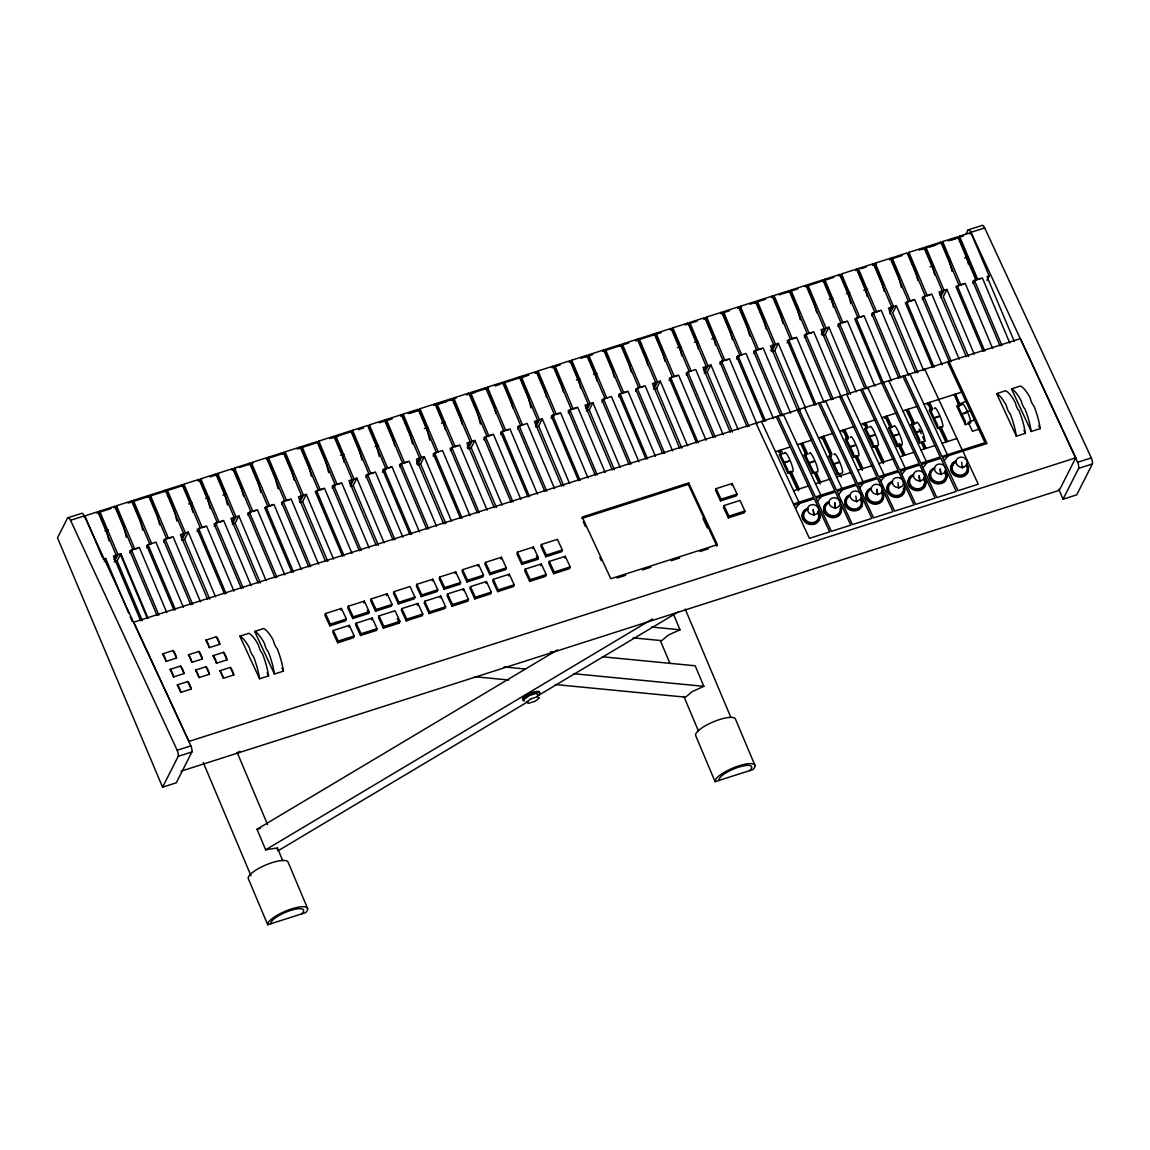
<?xml version="1.0" encoding="UTF-8"?>
<svg xmlns="http://www.w3.org/2000/svg" width="1150" height="1150" viewBox="0 0 1150 1150"><rect width="100%" height="100%" fill="white"/><g stroke="black" fill="none" stroke-linecap="round" stroke-linejoin="round"><path stroke-width="1.5" d="M919.655 442.923L919.641 439.602L911.95 423.588L911.202 424.695L919.655 442.923L924.773 441.269C925.836 437.561 917.139 417.766 916.32 423.056L913.761 423.876M787.851 473.139L787.779 469.674L780.102 453.833L779.413 454.926L787.851 473.139L792.982 471.5C794.19 467.647 785.177 448.126 784.53 453.287L783.366 453.661M812.691 473.426L812.676 470.12L804.986 454.092L804.238 455.199L812.691 473.426L817.808 471.787C818.973 467.935 809.988 448.442 809.37 453.56M837.43 474.548L837.358 471.083L829.682 455.242L828.992 456.334L837.43 474.548L842.562 472.909C843.741 469.387 834.699 449.319 834.109 454.696M853.717 457.427L853.702 454.121L846.012 438.092L845.264 439.199L853.717 457.427L858.834 455.788C859.984 452.036 851.101 432.357 850.396 437.561M873.152 447.106L873.137 443.785L865.447 427.771L864.699 428.878L873.152 447.106L878.269 445.452C879.477 441.514 870.306 421.878 869.817 427.239M897.057 446.444L897.043 443.124L889.367 427.11L888.619 428.217L897.057 446.444L902.189 444.806C903.311 441.039 894.513 421.36 893.737 426.578M937.681 428.519L937.595 425.054L929.933 409.213L929.229 410.306L937.681 428.519L942.799 426.88C943.92 423.315 935.137 403.406 934.346 408.667M965.339 424.609L965.324 421.302L957.634 405.274L956.886 406.381L965.339 424.609L970.456 422.97C971.678 419.103 962.564 399.467 962.004 404.743L959.445 405.562L954.313 394.493L959.273 406.137M856.462 502.061L856.664 501.084M962.55 467.216L962.205 468.223L961.745 462.185M325.464 613.554L324.918 615.264L329.834 625.844L345.834 620.727L346.366 619.016L341.449 608.436L325.464 613.554L330.366 624.134L329.834 625.844M333.313 630.488L332.781 632.198L337.683 642.778L353.683 637.661L354.214 635.95L349.312 625.37L333.313 630.488L338.215 641.067L337.683 642.778M340.918 610.147L341.449 608.436M348.306 606.237L347.774 607.947L352.691 618.542L368.676 613.424L369.222 611.714L364.306 601.134L348.306 606.237L353.223 616.831L352.691 618.542M348.766 627.081L349.312 625.37M356.169 623.185L355.623 624.896L360.539 635.476L376.539 630.358L377.071 628.648L372.169 618.067L356.169 623.185L361.071 633.765L360.539 635.476M363.774 602.844L364.306 601.134M371.162 598.934L370.631 600.645L375.533 611.225L391.532 606.107L392.078 604.397L387.162 593.817L371.162 598.934L376.079 609.514L375.533 611.225M371.622 619.778L372.169 618.067M379.026 615.868L378.479 617.579L383.396 628.159L399.395 623.056L399.927 621.345L395.025 610.751L379.026 615.868L383.927 626.448L383.396 628.159M386.63 595.527L387.162 593.817M394.019 591.632L393.487 593.342L398.389 603.923L414.388 598.805L414.92 597.094L410.018 586.514L394.019 591.632L398.935 602.212L398.389 603.923M401.868 608.566L401.336 610.276L406.252 620.856L422.251 615.739L422.783 614.028L417.867 603.448L401.868 608.566L406.784 619.146L406.252 620.856M416.875 584.315L416.343 586.026L421.245 596.606L437.244 591.503L437.776 589.792L432.874 579.197L416.875 584.315L421.777 594.909L421.245 596.606M417.335 605.159L417.867 603.448M424.724 601.249L424.192 602.959L429.094 613.554L445.093 608.436L445.639 606.726L440.723 596.131L424.724 601.249L429.64 611.843L429.094 613.554M432.328 580.908L432.874 579.197M439.731 577.012L439.185 578.723L444.101 589.303L460.101 584.186L460.632 582.475L455.731 571.895L439.731 577.012L444.633 587.592L444.101 589.303M440.191 597.842L440.723 596.131M447.58 593.946L447.048 595.657L451.95 606.237L467.949 601.119L468.496 599.409L463.579 588.829L447.58 593.946L452.496 604.526L451.95 606.237M455.184 573.606L455.731 571.895M462.588 569.696L462.041 571.406L466.957 582.001L482.957 576.883L483.489 575.173L478.573 564.578L462.588 569.696L467.489 580.29L466.957 582.001M463.048 590.539L463.579 588.829M470.436 586.629L469.904 588.34L474.806 598.934L490.806 593.817L491.338 592.106L486.436 581.526L470.436 586.629L475.353 597.224L474.806 598.934M478.041 566.289L478.573 564.578M485.429 562.393L484.897 564.104L489.814 574.684L505.799 569.566L506.345 567.856L501.429 557.276L485.429 562.393L490.346 572.973L489.814 574.684M485.904 583.237L486.436 581.526M493.293 579.327L492.746 581.038L497.662 591.617L513.662 586.5L514.194 584.789L509.292 574.209L493.293 579.327L498.194 589.907L497.662 591.617M500.897 558.986L501.429 557.276M508.746 575.92L509.292 574.209M517.428 552.158L516.896 553.869L521.798 564.449L537.798 559.346L538.344 557.635L533.428 547.041L517.428 552.158L522.344 562.738L521.798 564.449M525.291 569.092L524.745 570.803L529.661 581.397L545.661 576.279L546.192 574.569L541.291 563.974L525.291 569.092L530.193 579.686L529.661 581.397M532.896 548.751L533.428 547.041M541.434 544.482L540.888 546.192L545.804 556.787L561.804 551.669L562.336 549.959L557.419 539.364L541.434 544.482L546.336 555.076L545.804 556.787M540.744 565.685L541.291 563.974M549.283 561.416L548.751 563.126L553.653 573.721L569.652 568.603L570.184 566.893L565.283 556.312L549.283 561.416L554.185 572.01L553.653 573.721M564.736 558.009L565.283 556.312M717.341 544.669L716.896 546.092L688.275 484.38L688.721 482.957L582.188 517.026L610.822 578.738L717.341 544.669L688.721 482.957M716.134 488.621L715.602 490.331L720.504 500.911L736.503 495.794L737.049 494.083L732.133 483.503L716.134 488.621L721.05 499.201L720.504 500.911M723.997 505.554L723.451 507.265L728.367 517.845L744.366 512.727L744.898 511.017L739.996 500.437L723.997 505.554L728.899 516.134L728.367 517.845M731.601 485.214L732.133 483.503M831.45 455.903L823.141 437.992L823.688 436.253L831.996 454.164M848.01 439.386L844.244 431.25L844.79 429.511L848.556 437.647M863.463 425.098L864.009 423.358L866.266 428.246M890.962 427.527L886.434 417.752L886.966 416.027L892.256 427.412M932.046 410.636L929.027 404.124L929.574 402.399L932.592 408.911M965.871 401.436L959.359 404.024L955.247 394.191L960.379 405.274M67.634 517.859L57.5 537.841L162.567 787.189L176.281 782.805L191.935 751.942A5.146 1.524 72.3 0 0 190.886 745.861L84.237 515.904A6.196 1.84 72.3 0 0 81.348 513.475L67.634 517.859A6.196 1.84 72.3 0 1 70.524 520.289L177.172 750.246A5.146 1.524 72.3 0 1 178.221 756.326L162.567 787.189M84.151 517.371L84.913 515.876L97.865 511.721L116.164 555.134L113.936 559.533M97.103 513.231L97.865 511.721M157.047 615.451L129.792 550.778L133.026 549.743L114.727 506.331L99.662 511.146L98.9 512.656L106.404 530.466L109.02 540.931M113.965 507.84L114.727 506.331M149.888 544.352L131.589 500.94L116.524 505.756L115.762 507.265L123.266 525.076L126.327 537.28M130.827 502.449L131.589 500.94M190.756 604.67L163.516 539.997L166.75 538.962L148.451 495.549L133.386 500.365L132.624 501.874L140.127 519.685L142.744 530.136M104.19 561.401L105.671 558.497L128.829 613.467M120.822 553.653L117.961 554.573L114.267 561.832L117.128 560.913L120.822 553.653L148.062 618.326M147.689 497.059L148.451 495.549M181.384 537.956L183.597 533.571L165.312 490.159L150.248 494.974L149.486 496.484L156.989 514.294L159.606 524.745M129.921 553.021L131.459 549.988L139.351 547.472L166.808 612.634M164.551 491.668L165.312 490.159M200.459 528.181L182.174 484.768L167.109 489.584L166.333 491.093L173.837 508.904L176.899 521.094M146.51 547.716L148.048 544.683L155.926 542.168L183.382 607.329M181.412 486.277L182.174 484.768M241.342 588.498L214.087 523.825L217.321 522.79L199.036 479.378L183.957 484.193L183.195 485.702L190.699 503.513L192.884 512.224M163.645 542.239L165.183 539.206L173.075 536.691L200.531 601.852M198.26 480.887L199.036 479.378M231.955 521.784L234.183 517.399L215.884 473.987L200.819 478.802L200.057 480.312L207.561 498.122L210.191 508.573M188.255 532.091L185.394 532.996L181.714 540.27L184.575 539.35L188.255 532.091L215.51 596.749M215.122 475.496L215.884 473.987M275.066 577.717L247.811 513.044L251.045 512.009L232.746 468.596L217.681 473.412L216.919 474.921L224.423 492.732L227.484 504.922M197.081 531.544L198.619 528.511L206.511 525.996L233.967 591.158M231.984 470.106L232.746 468.596M291.913 572.326L264.673 507.653L267.907 506.618L249.607 463.206L234.542 468.021L233.781 469.531L241.284 487.341L243.469 496.052M214.231 526.053L215.769 523.034L223.646 520.504L251.103 585.666M248.846 464.715L249.607 463.206M308.775 566.921L281.534 502.262L284.769 501.228L266.469 457.815L251.404 462.631L250.643 464.14L258.146 481.951L260.762 492.401M238.841 515.904L235.98 516.824L232.286 524.084L235.146 523.178L238.841 515.904L266.081 580.577M299.402 500.221L301.616 495.837L283.331 452.424L268.266 457.24L267.49 458.749L275.008 476.56L278.056 488.75M247.94 515.272L249.478 512.253L257.37 509.723L284.826 574.885M282.569 453.919L283.331 452.424M342.499 556.14L315.244 491.481L318.478 490.446L300.193 447.034L285.128 451.849L284.352 453.359L291.856 471.169L294.041 479.881M299.417 448.529L300.193 447.034M334.578 486.551L335.34 485.056L317.055 441.629L301.976 446.459L301.214 447.954L308.717 465.764L311.348 476.229M281.664 504.491L283.202 501.472L291.094 498.942L318.55 564.104M349.974 484.049L352.202 479.651L333.902 436.238L318.838 441.068L318.076 442.563L325.579 460.374L328.641 472.578M306.274 494.342L303.413 495.262L299.733 502.521L302.594 501.601L306.274 494.342L333.529 559.015M333.141 437.747L333.902 436.238M344.195 461.955L342.441 454.983L334.938 437.173L335.699 435.663L350.764 430.848L369.064 474.26L365.829 475.295L393.084 539.968M350.002 432.357L350.764 430.848M385.149 470.379L385.926 468.869L367.626 425.457L352.561 430.272L351.799 431.782L359.303 449.592L361.919 460.043M332.249 488.319L333.773 485.286L341.665 482.77L369.121 547.932M426.794 529.187L399.553 464.514L402.773 463.479L384.488 420.066L369.423 424.882L368.661 426.391L376.165 444.202L379.227 456.406M356.859 478.17L353.999 479.09L350.304 486.349L353.165 485.429L356.859 478.17L384.1 542.843M383.726 421.576L384.488 420.066M394.766 445.783L393.027 438.811L385.509 421.001L386.285 419.491L401.35 414.676L419.635 458.088L416.688 463.91M365.959 477.537L367.497 474.504L375.389 471.989L402.845 537.151M400.588 416.185L401.35 414.676M460.518 518.406L433.262 453.732L436.497 452.698L418.212 409.285L403.147 414.101L402.371 415.61L409.874 433.421L412.505 443.871M382.548 472.233L384.086 469.2L391.963 466.684L419.419 531.846M477.379 513.015L450.124 448.342L453.359 447.307L435.059 403.894L419.994 408.71L419.232 410.219L426.736 428.03L429.798 440.22M399.683 466.756L401.221 463.723L409.113 461.207L436.569 526.369M434.298 405.404L435.059 403.894M467.259 447.738L470.221 441.916L451.921 398.504L436.856 403.319L436.094 404.829L443.598 422.639L445.352 429.611M424.293 456.607L420.613 463.867L417.752 464.787L421.432 457.513L424.293 456.607L451.548 521.266M451.159 400.013L451.921 398.504M511.103 502.234L483.848 437.561L487.082 436.526L468.783 393.113L453.718 397.929L452.956 399.438L460.46 417.249L462.214 424.221M433.119 456.061L434.657 453.028L442.549 450.512L470.005 515.674M468.021 394.622L468.783 393.113M480.384 424.048L477.322 411.858L469.818 394.048L470.58 392.538L485.645 387.723L503.944 431.135L500.71 432.17L527.951 496.843M450.268 450.57L451.792 447.551L459.684 445.021L487.14 510.183M484.883 389.232L485.645 387.723M544.812 491.438L517.572 426.779L520.792 425.744L502.507 382.332L487.442 387.147L486.68 388.657L494.184 406.467L495.923 413.425M474.878 440.421L471.184 447.695L468.323 448.601L472.018 441.341L474.878 440.421L502.119 505.094M501.745 383.827L502.507 382.332M535.44 424.738L537.654 420.354L519.369 376.941L504.304 381.757L503.527 383.266L511.031 401.077L512.785 408.034M483.978 439.789L485.516 436.77L493.408 434.24L520.864 499.402M518.607 378.436L519.369 376.941M530.955 407.876L527.893 395.686L520.389 377.876L521.151 376.366L536.231 371.551L554.516 414.963L553.754 416.458M500.566 434.484L502.09 431.466L509.982 428.936L537.438 494.098M535.454 373.046L536.231 371.551M595.398 475.266L568.143 410.593L571.378 409.573L553.078 366.146L538.013 370.976L537.251 372.471L544.755 390.281L546.509 397.253M517.701 429.007L519.239 425.989L527.131 423.459L554.587 488.621M552.316 367.655L553.078 366.146M586.011 408.566L588.239 404.168L569.94 360.755L554.875 365.585L554.113 367.08L561.617 384.891L563.371 391.863M542.311 418.859L539.451 419.779L535.771 427.038L538.631 426.118L542.311 418.859L569.566 483.532M569.178 362.264L569.94 360.755M629.107 464.485L601.867 399.812L605.101 398.777L586.802 355.364L571.737 360.18L570.975 361.689L578.479 379.5L580.664 388.211M551.137 418.312L552.676 415.294L560.567 412.764L588.024 477.926M586.04 356.874L586.802 355.364M645.969 459.094L618.729 394.421L621.963 393.386L603.664 349.974L588.599 354.789L587.837 356.299L595.341 374.109L597.08 381.081M568.287 412.836L569.811 409.802L577.702 407.287L605.159 472.449M602.902 351.483L603.664 349.974M638.811 387.996L620.526 344.583L605.461 349.399L604.699 350.908L612.202 368.719L614.387 377.43M592.897 402.687L590.036 403.607L586.342 410.866L589.202 409.946L592.897 402.687L620.137 467.36M619.764 346.092L620.526 344.583M653.459 386.989L655.673 382.605L637.387 339.192L622.322 344.008L621.546 345.518L629.05 363.328L631.235 372.039M601.996 402.054L603.534 399.021L611.426 396.506L638.883 461.668M636.626 340.702L637.387 339.192M696.555 442.923L669.3 378.249L672.534 377.214L654.249 333.802L639.17 338.618L638.408 340.127L645.912 357.938L647.666 364.909M618.585 396.75L620.109 393.717L628.001 391.201L655.457 456.363M653.473 335.311L654.249 333.802M689.396 371.824L671.097 328.411L656.032 333.227L655.27 334.736L662.774 352.547L664.959 361.258M635.72 391.273L637.258 388.24L645.136 385.724L672.592 450.886M670.335 329.921L671.097 328.411M704.03 370.817L706.258 366.433L687.959 323.021L672.894 327.836L672.132 329.346L679.636 347.156L681.821 355.868M660.33 381.124L657.469 382.03L653.789 389.304L656.65 388.384L660.33 381.124L687.585 445.783M687.197 324.53L687.959 323.021M747.126 426.751L719.886 362.077L723.12 361.043L704.821 317.63L689.756 322.446L688.994 323.955L696.497 341.766L698.251 348.738M669.156 380.578L670.694 377.545L678.586 375.029L706.043 440.191M704.059 319.139L704.821 317.63M763.988 421.36L736.747 356.687L739.982 355.652L721.683 312.239L706.617 317.055L705.856 318.564L713.359 336.375L715.544 345.086M686.306 375.087L687.829 372.068L695.721 369.538L723.178 434.7M720.921 313.749L721.683 312.239M780.85 415.955L753.609 351.296L756.829 350.261L738.544 306.849L723.479 311.664L722.717 313.174L730.221 330.984L732.406 339.696M710.916 364.938L708.055 365.858L704.361 373.118L707.221 372.212L710.916 364.938L738.156 429.611M737.783 308.344L738.544 306.849M770.744 350.692L773.691 344.871L755.406 301.458L740.341 306.274L739.565 307.783L747.069 325.594L749.699 336.044M720.015 364.306L721.553 361.287L729.445 358.757L756.901 423.919M754.644 302.953L755.406 301.458M814.574 405.174L787.319 340.515L790.553 339.48L772.268 296.067L757.189 300.883L756.427 302.393L763.931 320.203L766.116 328.914M736.604 359.001L738.128 355.982L746.019 353.452L773.476 418.614M771.492 297.562L772.268 296.067M831.436 399.783L804.181 335.11L807.415 334.089L789.116 290.662L774.051 295.493L773.289 296.988L780.792 314.798L782.977 323.509M753.739 353.524L755.277 350.506L763.154 347.976L790.611 413.137M788.354 292.172L789.116 290.662M821.316 334.521L824.277 328.684L805.977 285.272L790.913 290.102L790.151 291.597L797.654 309.408L800.271 319.873M772.541 350.103L775.488 344.296L778.349 343.376L805.604 408.049M805.216 286.781L805.977 285.272M865.145 389.002L837.904 324.329L841.139 323.294L822.839 279.881L807.774 284.697L807.012 286.206L814.516 304.017L816.701 312.728M771.808 351.555L774.669 350.635L778.349 343.376M787.175 342.829L788.713 339.811L796.605 337.281L824.061 402.442M822.077 281.391L822.839 279.881M882.007 383.611L854.766 318.938L858.001 317.903L839.701 274.491L824.636 279.306L823.874 280.816L831.378 298.626L833.563 307.338M804.324 337.353L805.848 334.319L813.74 331.804L841.196 396.966M838.939 276L839.701 274.491M898.869 378.221L871.628 313.548L874.848 312.512L856.563 269.1L841.498 273.916L840.722 275.425L848.24 293.236L850.856 303.686M823.113 333.931L826.074 328.124L828.934 327.204L856.175 391.877M855.801 270.609L856.563 269.1M889.482 311.506L891.71 307.122L873.425 263.709L858.36 268.525L857.584 270.034L865.087 287.845L867.273 296.556M822.379 335.383L825.24 334.463L828.934 327.204M838.034 326.571L839.572 323.538L847.464 321.022L874.92 386.184M872.649 265.219L873.425 263.709M932.592 367.439L905.337 302.766L908.572 301.731L890.287 258.319L875.208 263.134L874.446 264.644L881.949 282.454L884.134 291.166M889.511 259.828L890.287 258.319M949.454 362.049L922.199 297.376L925.434 296.341L907.134 252.928L892.069 257.744L891.307 259.253L898.811 277.064L901.442 287.514M871.758 315.79L873.296 312.757L881.173 310.241L908.629 375.403M940.068 295.334L942.296 290.95L923.996 247.537L908.931 252.353L908.169 253.862L915.673 271.673L917.858 280.384M889.827 313.821L893.507 306.547L896.367 305.641L923.622 370.3M923.234 249.047L923.996 247.537M983.164 351.268L955.923 286.594L959.158 285.559L940.858 242.147L925.793 246.963L925.031 248.472L932.535 266.283L934.72 274.994M896.367 305.641L892.688 312.901L917.887 372.715M940.096 243.656L940.858 242.147M1000.026 345.877L972.785 281.204L976.005 280.169L957.72 236.756L942.655 241.572L941.893 243.081L949.397 260.892L952.013 271.342M922.343 299.604L923.867 296.585L931.759 294.055L959.215 359.217M986.959 280.312L989.173 275.957L970.873 232.544L959.517 236.181L958.741 237.691L976.364 279.493M965.741 234.514L968.084 229.914L981.798 225.529A6.196 1.84 72.3 0 1 984.673 227.944L1091.336 457.901A5.146 1.524 72.3 0 1 1092.385 463.982L1076.731 494.845L1063.017 499.229L1058.834 489.325M970.111 234.054L970.873 232.544M940.398 297.634L944.078 290.375L946.953 289.455L974.194 354.128M946.953 289.455L943.259 296.729L968.473 356.543M972.914 283.432L974.452 280.413L982.344 277.883L1009.801 343.045M1075.739 457.844L189.017 741.405L133.716 622.179L1020.452 338.603L1075.739 457.844L1059.265 490.331L181.067 771.176M1063.017 499.229L1078.671 468.366A5.146 1.524 72.3 0 0 1077.622 462.286L970.959 232.329A6.196 1.84 72.3 0 0 968.084 229.914M795.541 508.429L799.494 503.499M817.463 501.429L821.431 496.484M838.566 494.673L842.519 489.742M859.654 487.931L863.621 483M880.742 481.189L884.709 476.258M901.844 474.447L905.798 469.502M922.932 467.691L926.9 462.76M944.121 460.762L948.089 455.831M301.458 913.962L301.976 913.517A17.638 4.859 -22.8 0 0 290.548 910.455A17.638 4.859 -22.8 0 0 270.983 923.436L271.156 923.651M749.556 770.658L750.059 770.227A17.638 4.859 -22.8 0 0 738.631 767.165A17.638 4.859 -22.8 0 0 719.066 780.131L719.239 780.361M525.665 696.857L528.957 694.399L535.454 692.314M525.033 698.783L529.417 695.506L535.929 693.436L538.042 694.629M236.785 753.193L239.876 751.352M527.879 701.687L277.941 850.856L277.337 848.714L275.454 848.211L265.65 849.807L256.996 829.251L557.477 649.908M265.65 849.807L652.438 618.973M537.136 696.167L679.089 611.455M673.368 613.985L680.024 629.798L668.366 635.059L661.71 640.636L633.161 637.862M602.428 656.779L695.189 665.778L703.857 686.334L692.185 691.61L685.544 697.173L555.249 684.523M70.524 520.289L84.237 515.904M970.959 232.329L984.673 227.944M97.376 512.914L111.047 508.544M128.124 503.082L184.518 485.056M198.174 480.686L201.595 479.593M210.134 476.862L218.687 474.131M232.357 469.746L235.764 468.654M239.186 467.561L252.856 463.191M266.527 458.821L285.315 452.812M297.275 448.989L319.484 441.887M329.734 438.61L351.943 431.509M379.284 422.769L387.823 420.037M408.336 413.482L420.296 409.644M433.952 405.274L456.176 398.173M466.426 394.896L488.635 387.794M502.306 383.424L524.515 376.323M534.764 373.046L538.186 371.953M551.842 367.583L560.395 364.852M580.894 358.297L592.854 354.473M603.103 351.181L628.734 342.988M635.562 340.803L661.192 332.609M685.113 324.961L697.072 321.137M703.915 318.952L707.322 317.86M720.992 313.49L729.531 310.759M738.084 308.027L741.491 306.935M750.044 304.204L765.411 299.287M779.082 294.918L797.884 288.894M806.423 286.163L833.764 277.423M861.091 268.683L866.223 267.044M873.051 264.859L876.473 263.767M890.143 259.397L902.103 255.573M919.181 250.111L937.983 244.102M948.232 240.824L963.614 235.908M334.938 437.173L338.287 436.109M358.498 429.64L363.515 428.044M385.509 421.001L392.207 418.859M409.069 413.468L417.436 410.794M437.762 404.297L446.143 401.609M469.818 394.048L474.835 392.438M495.046 385.969L500.063 384.373M520.389 377.876L528.77 375.188M930.048 246.862L935.079 245.252M951.927 239.861L956.958 238.266M824.723 284.338L826.505 283.762M104.88 530.725L108.301 529.633M188.6 503.959L192.021 502.866M205.692 498.496L209.099 497.404M340.659 455.328L344.08 454.236M424.379 428.562L427.8 427.455M441.471 423.085L444.878 421.993M576.438 379.931L579.859 378.839M593.529 374.469L596.936 373.376M677.249 347.688L680.656 346.596M694.327 342.226L697.748 341.133M829.308 299.058L832.715 297.965M846.386 293.595L849.807 292.502M930.106 266.829L933.527 265.736M223.1 495.204L226.521 494.112M375.159 446.574L378.58 445.481M711.735 338.934L715.156 337.841M863.794 290.317L867.215 289.225M964.606 258.074L968.027 256.982M103.212 559.288L105.671 558.497M116.164 555.134L113.39 556.025L140.631 620.698M137.684 548.262L134.823 549.183L116.524 505.756M171.393 537.481L168.532 538.387L150.248 494.974M183.597 533.571L180.377 534.606L207.618 599.279M205.117 526.7L202.256 527.606L183.957 484.193M221.979 521.309L219.118 522.215L200.819 478.802M234.183 517.399L230.949 518.434L258.204 583.107M255.702 510.514L252.842 511.434L234.542 468.021M272.55 505.123L269.689 506.043L251.404 462.631M289.412 499.732L286.551 500.652L268.266 457.24M301.616 495.837L298.396 496.872L325.637 561.531M323.136 488.951L320.275 489.871L301.976 446.459M335.34 485.056L332.106 486.076L359.361 550.749M339.998 483.561L337.137 484.481L318.838 441.068M352.202 479.651L348.967 480.686L376.223 545.359M373.721 472.779L370.846 473.699L352.561 430.272M385.926 468.869L382.691 469.904L409.932 534.577M390.569 467.389L387.708 468.294L369.423 424.882M407.431 461.998L404.57 462.904L386.285 419.491M419.635 458.088L416.415 459.123L443.656 523.796M458.016 445.812L455.156 446.732L436.856 403.319M470.221 441.916L466.986 442.951L494.241 507.624M491.74 435.031L488.865 435.951L470.58 392.538M508.588 429.64L505.727 430.56L487.442 387.147M537.654 420.354L534.419 421.389L561.674 486.048M554.516 414.963L551.281 415.998L578.536 480.657M559.173 413.468L556.312 414.388L538.013 370.976M576.035 408.077L573.174 408.997L554.875 365.585M588.239 404.168L585.005 405.202L612.26 469.876M626.606 391.906L623.746 392.811L605.461 349.399M643.468 386.515L640.607 387.421L622.322 344.008M655.673 382.605L652.438 383.64L679.693 448.313M677.192 375.734L674.331 376.639L656.032 333.227M706.258 366.433L703.024 367.468L730.279 432.141M727.763 359.548L724.902 360.467L706.617 317.055M761.487 348.766L758.626 349.686L740.341 306.274M773.691 344.871L770.457 345.906L797.712 410.564M795.211 337.985L792.35 338.905L774.051 295.493M812.072 332.594L809.212 333.514L790.913 290.102M824.277 328.684L821.042 329.719L848.298 394.393M845.782 321.813L842.921 322.733L824.636 279.306M862.644 316.423L859.783 317.328L841.498 273.916M879.506 311.032L876.645 311.938L858.36 268.525M891.71 307.122L888.476 308.157L915.731 372.83M913.229 300.251L910.369 301.156L892.069 257.744M930.091 294.846L927.231 295.766L908.931 252.353M942.296 290.95L939.061 291.985L966.316 356.658M963.801 284.064L960.94 284.984L942.655 241.572M980.246 278.817L977.802 279.594L959.517 236.181M989.173 275.957L987.016 276.647L1014.257 341.32M775.459 451.677L790.28 446.948M797.396 444.662L811.368 440.191M818.484 437.92L832.471 433.449M839.586 431.178L853.559 426.707M860.674 424.436L874.647 419.966M881.762 417.68L895.749 413.209M902.865 410.938L916.837 406.467M923.953 404.196L961.572 392.164M954.126 395.054L955.061 394.752M778.665 452.223L780.534 451.619L781.08 449.88L782.589 453.143M821.273 438.596L823.141 437.992M844.244 431.25L842.375 431.839L842.921 430.114L846.688 438.251M884.551 418.356L886.434 417.752M927.159 404.728L929.027 404.124M779.413 454.926L781.971 454.106M581.742 518.449L688.275 484.38M864.699 428.878L867.258 428.059M162.639 653.876L173.061 650.541L176.539 658.059L166.118 661.394A6.713 1.998 72.3 0 0 162.639 653.876L166.118 661.394M205.879 640.104L216.315 636.769L219.794 644.288L209.372 647.622A6.713 1.998 72.3 0 0 205.879 640.104L209.372 647.622M930.393 409.932L931.788 409.486M846.429 438.84L847.823 438.38M804.238 455.199L806.797 454.379M888.619 428.217L889.769 427.843M891.178 427.397L892.572 426.952M956.886 406.381L958.051 406.022M996.619 393.616L1005.617 390.741A32.315 9.602 72.3 0 1 1015.292 402.615A7.403 2.199 72.3 0 0 1019.072 410.737A32.315 9.602 72.3 0 1 1025.369 433.349L1016.384 436.224L996.619 393.616A32.315 9.602 72.3 0 1 1006.307 405.49A7.403 2.199 72.3 0 0 1010.074 413.612A32.315 9.602 72.3 0 1 1016.384 436.224M1011.482 388.872L1020.467 385.997A32.315 9.602 72.3 0 1 1030.156 397.871A7.403 2.199 72.3 0 0 1033.922 405.993A32.315 9.602 72.3 0 1 1040.233 428.605L1031.234 431.48L1011.482 388.872A32.315 9.602 72.3 0 1 1021.157 400.746A7.403 2.199 72.3 0 0 1024.923 408.868A32.315 9.602 72.3 0 1 1031.234 431.48M239.833 636.18L248.831 633.305A32.315 9.602 72.3 0 1 258.506 645.164A7.403 2.199 72.3 0 0 262.272 653.301A32.315 9.602 72.3 0 1 268.582 675.898L259.584 678.773L239.833 636.18A32.315 9.602 72.3 0 1 249.507 648.054A7.403 2.199 72.3 0 0 253.287 656.176A32.315 9.602 72.3 0 1 259.584 678.773M254.682 631.422L263.681 628.547A32.315 9.602 72.3 0 1 273.355 640.421A7.403 2.199 72.3 0 0 277.136 648.543A32.315 9.602 72.3 0 1 283.432 671.154L274.447 674.029L254.682 631.422A32.315 9.602 72.3 0 1 264.371 643.296A7.403 2.199 72.3 0 0 268.137 651.418A32.315 9.602 72.3 0 1 274.447 674.029M783.969 462.473L789.087 460.834M784.142 462.861L789.274 461.222M869.256 436.439L874.388 434.801M869.429 436.827L874.561 435.189M188.442 654.781L198.864 651.446L202.357 658.964L191.935 662.299A6.713 1.998 72.3 0 0 188.442 654.781L191.935 662.299M911.202 424.695L912.367 424.321M933.786 417.853L938.917 416.214M933.958 418.241L939.09 416.602M849.821 446.761L854.953 445.122M850.008 447.149L855.126 445.51M965.425 412.217L970.169 410.708M808.795 462.76L813.927 461.121M828.992 456.334L831.551 455.515M893.176 435.778L898.294 434.139M961.443 413.942L966.575 412.304M808.982 463.148L814.099 461.509M893.349 436.166L898.481 434.527M961.616 414.331L966.747 412.692M170.143 669.386L180.564 666.051L184.057 673.569L173.621 676.904A6.713 1.998 72.3 0 0 170.143 669.386L173.621 676.904M213.066 655.658L223.488 652.323L226.981 659.841L216.559 663.176A6.713 1.998 72.3 0 0 213.066 655.658L216.559 663.176M915.759 432.256L920.891 430.618M915.946 432.644L921.064 431.006M330.366 624.134L346.366 619.016M353.223 616.831L369.222 611.714M376.079 609.514L392.078 604.397M398.935 602.212L414.92 597.094M421.777 594.909L437.776 589.792M444.633 587.592L460.632 582.475M467.489 580.29L483.489 575.173M490.346 572.973L506.345 567.856M522.344 562.738L538.344 557.635M546.336 555.076L562.336 549.959M721.05 499.201L737.049 494.083M833.549 463.896L838.666 462.257M833.721 464.269L838.853 462.631M969.723 421.489L974.467 419.98M195.529 670.048L205.951 666.727L209.444 674.245L199.007 677.566A6.713 1.998 72.3 0 0 195.529 670.048L199.007 677.566M219.866 670.766L230.287 667.431L233.781 674.949L223.359 678.284A6.713 1.998 72.3 0 0 219.866 670.766L223.359 678.284M177.316 684.897L187.737 681.562L191.231 689.08L180.809 692.415A6.713 1.998 72.3 0 0 177.316 684.897L180.809 692.415M978.765 429.252L972.44 431.264L968.142 421.993M793.586 490.748L808.407 486.019M815.508 483.733L829.495 479.277M836.611 476.991L850.583 472.521M857.699 470.249L871.686 465.779M878.801 463.507L892.774 459.037M899.889 456.751L913.862 452.281M920.977 450.009L934.964 445.539M942.08 443.268L956.886 438.524M338.215 641.067L354.214 635.95M361.071 633.765L377.071 628.648M383.927 626.448L399.927 621.345M406.784 619.146L422.783 614.028M429.64 611.843L445.639 606.726M452.496 604.526L468.496 599.409M475.353 597.224L491.338 592.106M498.194 589.907L514.194 584.789M530.193 579.686L546.192 574.569M554.185 572.01L570.184 566.893M728.899 516.134L744.898 511.017M793.457 503.944L813.711 497.476L776.25 416.702M794.061 505.238L814.315 498.769L829.667 531.889L809.413 538.358L755.996 423.186M962.895 451.088L942.641 457.571L958.008 490.691L978.262 484.207L962.895 451.088L987.002 443.541L948.951 361.474M617.133 578.004L625.586 575.302M642.491 569.897L650.957 567.18M671.241 560.697L679.693 557.994M699.991 551.511L708.443 548.794M177.172 750.246L190.886 745.861M1077.622 462.286L1091.336 457.901M178.221 756.326L191.935 751.942M1078.671 468.366L1092.385 463.982M267.72 924.744L305.598 912.64A21.562 5.937 -22.8 0 0 291.64 908.888A21.562 5.937 -22.8 0 0 267.72 924.744L248.228 878.485A21.562 5.937 -22.8 0 1 266.944 864.512A21.562 5.937 -22.8 0 1 288.161 862.342L307.654 908.601M715.099 781.684L752.977 769.566A21.562 5.937 -22.8 0 0 739.004 765.814A21.562 5.937 -22.8 0 0 715.099 781.684L695.606 735.425A21.562 5.937 -22.8 0 1 714.308 721.438A21.562 5.937 -22.8 0 1 735.526 719.268L755.018 765.541M256.996 829.251L260.432 828.302M856.52 501.113L857.943 500.839A5.692 5.003 17.4 0 0 859.467 492.531A5.692 5.003 17.4 0 0 850.324 494.241A5.692 5.003 17.4 0 0 856.52 501.113L855.859 496.038M898.653 488.563L898.049 482.554M651.489 627.023L680.024 629.798M550.692 651.748L554.257 652.107M504.059 666.942L525.464 669.027M573.634 673.699L703.857 686.334M474.921 676.732L508.846 680.024M1038.766 425.442L1040.233 428.605M1023.917 430.201L1025.369 433.349M947.542 361.919L985.004 442.692L941.951 456.464L904.489 375.691M924.744 369.207L962.205 449.981M940.901 426.823L947.701 441.471M939.607 426.923L946.393 441.571M927.705 402.989L930.724 409.501M939.033 427.412L945.832 442.06M909.923 373.951L947.384 454.724M902.807 376.223L940.269 456.996L920.848 463.206L883.401 382.433M919.137 429.137L921.251 433.679M922.659 436.727L924.773 441.269M914.868 423.933L908.069 409.271L907.523 411.01L913.56 424.034M923.163 441.83L926.181 448.342M921.869 441.945L924.887 448.457M906.2 409.874L912.985 424.522M921.294 442.434L924.312 448.946M888.835 380.693L926.296 461.466M881.719 382.979L919.181 463.738L899.76 469.948L862.299 389.189M899.803 443.699L905.093 455.098M898.509 443.799L903.799 455.199M885.098 416.616L890.387 428.016M898.696 445.927L903.224 455.688M867.747 387.449L905.208 468.208M860.631 389.721L898.092 470.494L878.672 476.704L841.211 395.931M868.149 427.656L865.878 422.769L865.332 424.508L866.841 427.757M876.444 445.553L884.005 461.84M875.15 445.668L883.459 463.579M874.575 446.157L882.136 462.444M846.644 394.191L884.106 474.964M839.529 396.463L876.99 477.236L857.569 483.446L820.108 402.673M856.865 455.558L862.902 468.582M855.571 455.673L862.356 470.321M854.996 456.162L861.034 469.186M825.556 400.933L863.018 481.706M818.441 403.204L855.902 483.978L836.481 490.188L799.02 409.414M839.759 473.814L841.268 477.063M821.819 436.856L830.875 456.392M838.436 472.679L839.946 475.927M804.468 407.675L841.915 488.448M797.352 409.961L834.799 490.719L815.393 496.929L777.932 416.171M807.889 454.394L802.599 443.009L802.053 444.734L806.581 454.509M816.184 472.305L820.726 482.08M814.89 472.42L820.18 483.805M800.731 443.598L806.006 454.997M813.568 471.284L818.843 482.669M783.366 414.431L820.827 495.19M790.898 471.04L799.207 488.951M789.834 471.644L798.661 490.691M779.211 450.484L781.482 455.371M789.029 471.644L797.338 489.555M761.444 421.446L798.891 502.205M702.894 518.291L707.408 528.037M583.251 521.697L585.508 526.571M599.826 557.434L601.335 560.683M536.403 556.312L537.798 559.346M397.282 618.513L399.395 623.056M367.281 610.391L368.676 613.424M281.98 667.992L283.432 671.154M267.116 672.75L268.582 675.898M974.452 280.413L1001.909 345.575M992.651 348.522L965.195 283.36L957.318 285.89L984.774 351.052M925.793 246.963L944.078 290.375M923.867 296.585L951.323 361.747M942.08 364.708L914.624 299.546L906.732 302.062L934.188 367.224M875.208 263.134L893.507 306.547M873.296 312.757L900.752 377.919M891.494 380.88L864.038 315.718L856.146 318.234L883.602 383.396M839.572 323.538L867.028 388.7M807.774 284.697L826.074 328.124M825.24 334.463L850.454 394.292M805.848 334.319L833.304 399.481M788.713 339.811L816.169 404.973M757.189 300.883L775.488 344.296M774.669 350.635L799.868 410.464M755.277 350.506L782.733 415.668M723.479 311.664L741.764 355.077M738.128 355.982L765.584 421.144M721.553 361.287L749.009 426.449M689.756 322.446L708.055 365.858M707.221 372.212L732.435 432.026M672.894 327.836L691.193 371.249M687.829 372.068L715.286 437.23M686.162 372.859L713.417 437.532M670.694 377.545L698.151 442.707M639.17 338.618L657.469 382.03M656.65 388.384L681.849 448.198M637.258 388.24L664.714 453.402M635.591 389.031L662.831 453.704M620.109 393.717L647.565 458.879M588.599 354.789L606.884 398.216M603.534 399.021L630.991 464.183M685.227 609.112L730.854 717.384M571.737 360.18L590.036 403.607M589.202 409.946L614.416 469.775M569.811 409.802L597.267 474.964M660.344 640.579L670.019 663.55M683.848 696.368L698.366 730.811M552.676 415.294L580.132 480.456M521.151 376.366L539.451 419.779M538.631 426.118L563.831 485.947M504.304 381.757L522.589 425.169M519.239 425.989L546.696 491.151M502.09 431.466L529.546 496.628M485.516 436.77L512.972 501.932M453.718 397.929L472.018 441.341M471.184 447.695L496.397 507.509M451.792 447.551L479.248 512.713M419.994 408.71L438.294 452.122M434.657 453.028L462.113 518.19M403.147 414.101L421.432 457.513M420.613 463.867L445.812 523.681M401.221 463.723L428.677 528.885M384.086 469.2L411.542 534.362M367.497 474.504L394.953 539.666M335.699 435.663L353.999 479.09M353.165 485.429L378.379 545.258M333.773 485.286L361.229 550.447M351.986 553.409L324.53 488.247L316.638 490.777L344.094 555.939M285.128 451.849L303.413 495.262M302.594 501.601L327.793 561.43M283.202 501.472L310.658 566.634M301.401 569.581L273.944 504.419L266.067 506.949L293.523 572.111M249.478 512.253L276.934 577.415M217.681 473.412L235.98 516.824M235.146 523.178L260.36 582.992M215.769 523.034L243.225 588.196M198.619 528.511L226.076 593.673M197.225 529.216L224.48 593.889M167.109 489.584L185.394 532.996M184.575 539.35L209.774 599.164M165.183 539.206L192.639 604.368M133.386 500.365L151.671 543.777M237.144 752.402L267.562 824.593M277.236 847.55L282.771 860.674M148.048 544.683L175.504 609.845M146.654 545.387L173.894 610.061M131.459 549.988L158.916 615.149M120.635 554.976L147.401 618.513M99.662 511.146L117.961 554.573M203.277 762.551L250.973 875.754M117.128 560.913L142.341 620.741M130.194 616.702L132.236 621.546M84.913 515.876L102.522 557.678M966.259 255.501L968.444 264.213M467.446 445.122L468.323 448.601M416.875 461.294L417.752 464.787M523.969 699.832A9.186 2.53 -22.8 0 1 529.431 693.551A9.186 2.53 -22.8 0 1 539.422 692.918M524.443 700.939A9.186 2.53 -22.8 0 1 525.938 696.814A9.186 2.53 -22.8 0 1 537.179 692.501A9.186 2.53 -22.8 0 1 538.617 695.506M216.315 636.769A6.713 1.998 72.3 0 1 219.794 644.288M173.061 650.541A6.713 1.998 72.3 0 1 176.539 658.059M223.488 652.323A6.713 1.998 72.3 0 1 226.981 659.841M180.564 666.051A6.713 1.998 72.3 0 1 184.057 673.569M230.287 667.431A6.713 1.998 72.3 0 1 233.781 674.949M198.864 651.446A6.713 1.998 72.3 0 1 202.357 658.964M205.951 666.727A6.713 1.998 72.3 0 1 209.444 674.245M187.737 681.562A6.713 1.998 72.3 0 1 191.231 689.08M862.284 502.435A8.927 7.849 17.4 0 1 855.557 510.844A8.927 7.849 17.4 0 1 845.149 504.922A8.927 7.849 17.4 0 1 850.051 495.478M968.171 468.567A8.927 7.849 17.4 0 1 956.153 476.287A8.927 7.849 17.4 0 1 953.954 462.544M966.359 464.672A8.927 7.849 17.4 0 1 967.538 466.541M841.225 511.247A8.927 7.849 17.4 0 1 827.166 515.746A8.927 7.849 17.4 0 1 828.963 502.219M840.564 507.15A8.927 7.849 17.4 0 1 841.182 509.177M819.044 514.021A8.927 7.849 17.4 0 1 815.12 523.883A8.927 7.849 17.4 0 1 803.548 520.476A8.927 7.849 17.4 0 1 805.46 510.025M946.033 473.412A8.927 7.849 17.4 0 1 942.094 483.273A8.927 7.849 17.4 0 1 930.523 479.866A8.927 7.849 17.4 0 1 932.449 469.416M925.563 482.195A8.927 7.849 17.4 0 1 918.85 490.604A8.927 7.849 17.4 0 1 908.428 484.682A8.927 7.849 17.4 0 1 913.33 475.238M923.752 478.299A8.927 7.849 17.4 0 1 924.931 480.168M904.475 488.937A8.927 7.849 17.4 0 1 892.458 496.656A8.927 7.849 17.4 0 1 890.258 482.914M882.754 493.652A8.927 7.849 17.4 0 1 873.598 504.059A8.927 7.849 17.4 0 1 867.56 491.036M869.17 489.656A8.927 7.849 17.4 0 1 871.139 488.736M818.11 511.391A8.927 7.849 17.4 0 1 816.026 522.804A8.927 7.849 17.4 0 1 803.39 519.096A8.927 7.849 17.4 0 1 807.688 508.329M818.124 513.619A7.648 6.727 17.4 0 1 814.157 522.287A7.648 6.727 17.4 0 1 804.224 518.075A7.648 6.727 17.4 0 1 808.191 509.407M840.808 506.374A8.927 7.849 17.4 0 1 836.179 516.479A8.927 7.849 17.4 0 1 824.579 511.563A8.927 7.849 17.4 0 1 829.208 501.443M840.176 508.487A7.648 6.727 17.4 0 1 829.883 515.099A7.648 6.727 17.4 0 1 828 503.326M860.717 497.763A8.927 7.849 17.4 0 1 858.619 509.177A8.927 7.849 17.4 0 1 845.997 505.468A8.927 7.849 17.4 0 1 850.296 494.701M860.732 500.006A7.648 6.727 17.4 0 1 857.368 508.444A7.648 6.727 17.4 0 1 847.449 505.526A7.648 6.727 17.4 0 1 849.102 496.57M881.806 491.021A8.927 7.849 17.4 0 1 879.721 502.435A8.927 7.849 17.4 0 1 867.1 498.712A8.927 7.849 17.4 0 1 871.384 487.959M881.834 493.249A7.648 6.727 17.4 0 1 878.456 501.702A7.648 6.727 17.4 0 1 868.552 498.784A7.648 6.727 17.4 0 1 870.191 489.828M904.087 486.134A8.927 7.849 17.4 0 1 899.458 496.254A8.927 7.849 17.4 0 1 887.857 491.323A8.927 7.849 17.4 0 1 892.486 481.217M903.454 488.247A7.648 6.727 17.4 0 1 893.162 494.859A7.648 6.727 17.4 0 1 891.279 483.086M902.75 492.488A7.648 6.727 17.4 0 1 901.787 493.968M923.996 477.537A8.927 7.849 17.4 0 1 921.912 488.937A8.927 7.849 17.4 0 1 909.276 485.228A8.927 7.849 17.4 0 1 913.574 474.461M924.011 479.766A7.648 6.727 17.4 0 1 920.647 488.204A7.648 6.727 17.4 0 1 910.728 485.3A7.648 6.727 17.4 0 1 912.381 476.344M924.341 484.049A7.648 6.727 17.4 0 1 923.852 485.746M945.099 470.781A8.927 7.849 17.4 0 1 943 482.195A8.927 7.849 17.4 0 1 930.379 478.486A8.927 7.849 17.4 0 1 934.663 467.719M945.113 473.009A7.648 6.727 17.4 0 1 941.735 481.462A7.648 6.727 17.4 0 1 931.831 478.544A7.648 6.727 17.4 0 1 933.469 469.588M966.604 463.91A8.927 7.849 17.4 0 1 964.505 475.309A8.927 7.849 17.4 0 1 951.884 471.601A8.927 7.849 17.4 0 1 956.182 460.848M966.618 466.138A7.648 6.727 17.4 0 1 963.254 474.576A7.648 6.727 17.4 0 1 953.336 471.673A7.648 6.727 17.4 0 1 954.989 462.717M952.401 466.152A7.648 6.727 17.4 0 1 953.364 464.672M813.927 514.74C814.344 518.722 812.072 501.055 813.927 514.74L815.336 514.467A5.692 5.003 17.4 0 0 816.859 506.158A5.692 5.003 17.4 0 0 807.717 507.869A5.692 5.003 17.4 0 0 813.927 514.74M835.432 507.854C835.863 511.851 833.592 494.169 835.432 507.854L836.841 507.596A5.692 5.003 17.4 0 0 838.379 499.272A5.692 5.003 17.4 0 0 829.236 500.983A5.692 5.003 17.4 0 0 835.432 507.854M877.622 494.371C877.996 498.281 875.969 480.959 877.622 494.371L879.031 494.098A5.692 5.003 17.4 0 0 880.555 485.789A5.692 5.003 17.4 0 0 871.427 487.499A5.692 5.003 17.4 0 0 877.622 494.371M919.813 480.872C920.23 484.869 917.959 467.188 919.813 480.872L921.222 480.614A5.692 5.003 17.4 0 0 922.746 472.291A5.692 5.003 17.4 0 0 913.603 474.001A5.692 5.003 17.4 0 0 919.813 480.872M940.901 474.131C941.333 478.127 939.061 460.446 940.901 474.131L942.31 473.857A5.692 5.003 17.4 0 0 943.848 465.549A5.692 5.003 17.4 0 0 934.706 467.259A5.692 5.003 17.4 0 0 940.901 474.131M530.826 698.855L526.441 702.133L528.554 703.326L535.066 701.241L539.451 697.964L537.337 696.771L530.826 698.855M835.403 492.027L815.982 498.238L831.349 531.357L850.77 525.148L835.403 492.027M856.506 485.271L837.085 491.481L852.438 524.601L871.858 518.391L856.506 485.271M877.594 478.529L858.173 484.739L873.54 517.859L892.961 511.649L877.594 478.529M898.682 471.787L879.261 477.997L894.628 511.118L914.049 504.908L898.682 471.787M919.784 465.031L900.364 471.241L915.716 504.376L935.137 498.151L919.784 465.031M940.872 458.289L921.452 464.499L936.819 497.619L956.239 491.409L940.872 458.289M963.829 466.986L962.421 467.245A5.692 5.003 17.4 0 1 956.211 460.374A5.692 5.003 17.4 0 1 965.353 458.663A5.692 5.003 17.4 0 1 963.829 466.986M900.134 487.356L898.711 487.614A5.692 5.003 17.4 0 1 892.515 480.743A5.692 5.003 17.4 0 1 901.658 479.033A5.692 5.003 17.4 0 1 900.134 487.356"/></g></svg>
